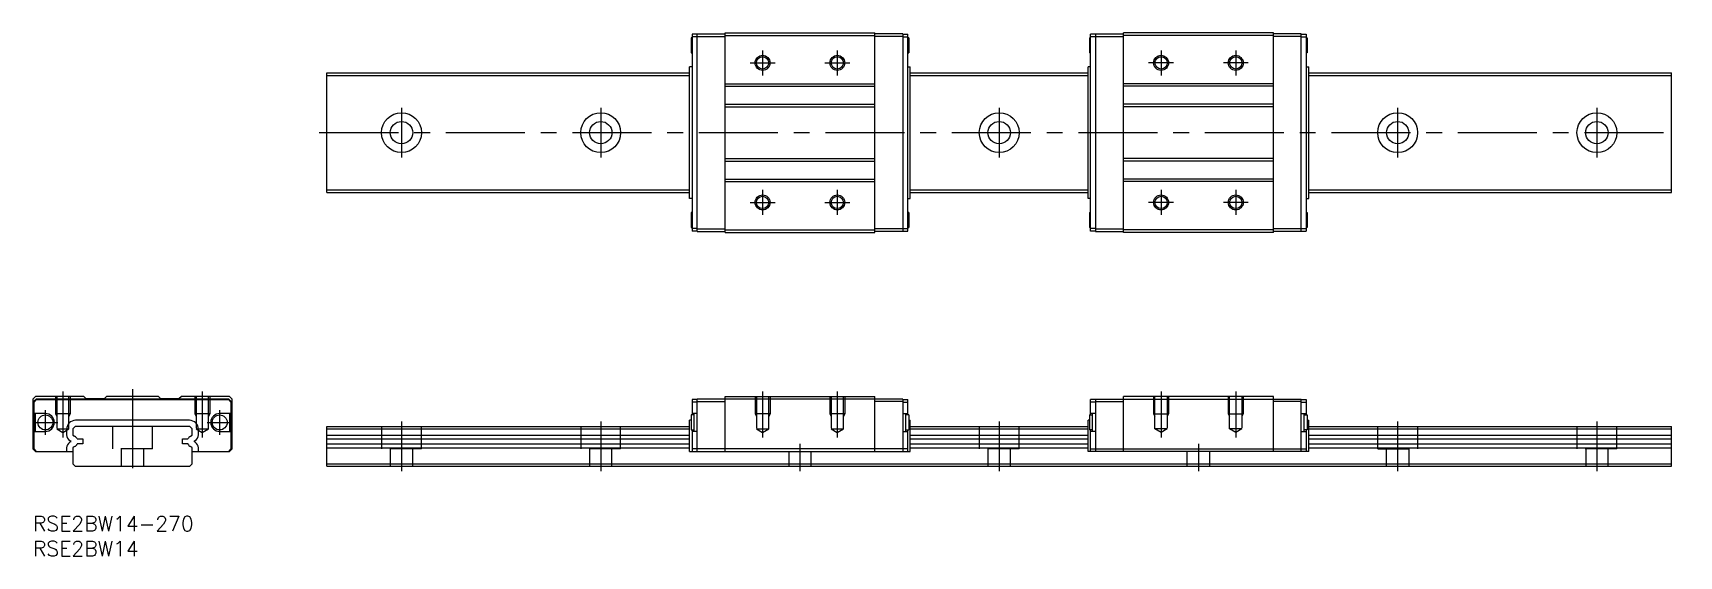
# Model space of a CAD drawing. Extents: x 0 to 330, y -8 to 97.
import ezdxf

# ---------------------------------------------------------------- set-up
doc = ezdxf.new("R2010")
doc.units = 0
doc.header["$LTSCALE"] = 0.5
doc.linetypes.add('CENTER', pattern=[50.8, 31.75, -6.35, 6.35, -6.35])
doc.linetypes.add('DASHED', pattern=[19.05, 12.7, -6.35])
for name, color, linetype in [('MSM_CENTER', 1, 'CENTER'), ('MSM_CONTINUOUS', 7, 'CONTINUOUS'), ('MSM_DASHED', 4, 'DASHED'), ('MSM_NARROW', 5, 'CONTINUOUS'), ('MSM_PART_NUMBER', 7, 'CONTINUOUS')]:
    doc.layers.add(name, color=color, linetype=linetype)
doc.styles.get("Standard").update_dxf_attribs({"font": 'txt.shx', "height": 1, "bigfont": 'bigfont.shx'})

# ---------------------------------------------------------------- blocks, each defined once
blk = doc.blocks.new('*U48')
at = {"layer": 'MSM_PART_NUMBER'}
blk.add_text('RSE2BW14-270', height=3, dxfattribs=at).set_placement((0, -3))
blk = doc.blocks.new('*U49')
at = {"layer": 'MSM_PART_NUMBER'}
blk.add_text('RSE2BW14', height=3, dxfattribs=at).set_placement((0, -8))

msp = doc.modelspace()

# ---------------------------------------------------------------- linework, layer by layer
at = {"layer": 'MSM_CENTER'}
for p, q in [((146.5, 93.44), (146.5, 88.44)), ((161.5, 93.44), (161.5, 88.44)), ((226.5, 93.44), (226.5, 88.44)), ((241.5, 93.44), (241.5, 88.44)), ((144, 90.94), (149, 90.94)), ((159, 90.94), (164, 90.94)), ((229, 90.94), (224, 90.94)), ((244, 90.94), (239, 90.94)), ((74, 81.94), (74, 71.94)), ((114, 81.94), (114, 71.94)), ((194, 81.94), (194, 71.94)), ((274, 81.94), (274, 71.94)), ((314, 81.94), (314, 71.94)), ((57.5, 76.94), (330.5, 76.94)), ((144, 62.94), (149, 62.94)), ((146.5, 65.44), (146.5, 60.44)), ((159, 62.94), (164, 62.94)), ((161.5, 65.44), (161.5, 60.44)), ((229, 62.94), (224, 62.94)), ((226.5, 65.44), (226.5, 60.44)), ((244, 62.94), (239, 62.94)), ((241.5, 65.44), (241.5, 60.44)), ((6, 25), (6, 15.79)), ((20, 25.5), (20, 8.5)), ((34, 25), (34, 15.79)), ((146.5, 25), (146.5, 15.79)), ((161.5, 25), (161.5, 15.79)), ((226.5, 25), (226.5, 15.79)), ((241.5, 25), (241.5, 15.79)), ((2.5, 16.3), (2.5, 21.3)), ((37.5, 16.3), (37.5, 21.3)), ((0, 18.8), (5, 18.8)), ((35, 18.8), (40, 18.8)), ((74, 19), (74, 9)), ((114, 19), (114, 9)), ((194, 19), (194, 9)), ((274, 19), (274, 9)), ((314, 19), (314, 9)), ((154, 14.5), (154, 9)), ((234, 14.5), (234, 9))]:
    msp.add_line(p, q, dxfattribs=at)
at = {"layer": 'MSM_CONTINUOUS'}
for p, q in [((132.15, 95.94), (132.15, 92.94)), ((132.35, 95.94), (132.15, 95.94)), ((132.35, 96.69), (132.35, 57.19)), ((133.35, 96.69), (132.35, 96.69)), ((133.35, 96.19), (132.35, 96.19)), ((133.35, 57.14), (133.35, 96.74)), ((133.35, 96.74), (138.95, 96.74)), ((133.35, 96.24), (138.95, 96.24)), ((138.95, 96.94), (169.05, 96.94)), ((138.95, 56.94), (138.95, 96.94)), ((138.95, 96.44), (169.05, 96.44)), ((169.05, 56.94), (169.05, 96.94)), ((174.65, 96.74), (169.05, 96.74)), ((174.65, 96.24), (169.05, 96.24)), ((174.65, 96.74), (174.65, 57.14)), ((174.65, 96.69), (175.65, 96.69)), ((174.65, 96.19), (175.65, 96.19)), ((175.65, 57.19), (175.65, 96.69)), ((175.85, 95.94), (175.65, 95.94)), ((175.85, 95.94), (175.85, 92.94)), ((212.15, 95.94), (212.15, 92.94)), ((212.15, 95.94), (212.35, 95.94)), ((212.35, 57.19), (212.35, 96.69)), ((213.35, 96.69), (212.35, 96.69)), ((213.35, 96.19), (212.35, 96.19)), ((213.35, 96.74), (218.95, 96.74)), ((213.35, 96.74), (213.35, 57.14)), ((213.35, 96.24), (218.95, 96.24)), ((249.05, 96.94), (218.95, 96.94)), ((218.95, 56.94), (218.95, 96.94)), ((249.05, 96.44), (218.95, 96.44)), ((249.05, 56.94), (249.05, 96.94)), ((254.65, 96.74), (249.05, 96.74)), ((254.65, 96.24), (249.05, 96.24)), ((254.65, 57.14), (254.65, 96.74)), ((254.65, 96.69), (255.65, 96.69)), ((254.65, 96.19), (255.65, 96.19)), ((255.65, 96.69), (255.65, 57.19)), ((255.65, 95.94), (255.85, 95.94)), ((255.85, 95.94), (255.85, 92.94)), ((132.15, 92.94), (132.35, 92.94)), ((175.65, 92.94), (175.85, 92.94)), ((212.35, 92.94), (212.15, 92.94)), ((255.85, 92.94), (255.65, 92.94)), ((131.85, 63.71), (131.85, 90.17)), ((132.35, 90.17), (131.85, 90.17)), ((175.65, 90.17), (176.15, 90.17)), ((176.15, 63.71), (176.15, 90.17)), ((212.35, 90.17), (211.85, 90.17)), ((211.85, 63.71), (211.85, 90.17)), ((255.65, 90.17), (256.15, 90.17)), ((256.15, 63.71), (256.15, 90.17)), ((59, 88.94), (131.85, 88.94)), ((59, 64.94), (59, 88.94)), ((59, 88.44), (131.85, 88.44)), ((138.95, 86.74), (169.05, 86.74)), ((138.95, 86.24), (169.05, 86.24)), ((176.15, 88.94), (211.85, 88.94)), ((176.15, 88.44), (211.85, 88.44)), ((249.05, 86.74), (218.95, 86.74)), ((249.05, 86.24), (218.95, 86.24)), ((256.15, 88.94), (329, 88.94)), ((256.15, 88.44), (329, 88.44)), ((329, 64.94), (329, 88.94)), ((138.95, 82.64), (169.05, 82.64)), ((249.05, 82.64), (218.95, 82.64)), ((138.95, 82.14), (169.05, 82.14)), ((249.05, 82.14), (218.95, 82.14)), ((138.95, 71.74), (169.05, 71.74)), ((138.95, 71.24), (169.05, 71.24)), ((249.05, 71.74), (218.95, 71.74)), ((249.05, 71.24), (218.95, 71.24)), ((138.95, 67.64), (169.05, 67.64)), ((138.95, 67.14), (169.05, 67.14)), ((249.05, 67.64), (218.95, 67.64)), ((249.05, 67.14), (218.95, 67.14)), ((59, 65.44), (131.85, 65.44)), ((59, 64.94), (131.85, 64.94)), ((132.35, 63.71), (131.85, 63.71)), ((175.65, 63.71), (176.15, 63.71)), ((176.15, 65.44), (211.85, 65.44)), ((176.15, 64.94), (211.85, 64.94)), ((212.35, 63.71), (211.85, 63.71)), ((255.65, 63.71), (256.15, 63.71)), ((256.15, 65.44), (329, 65.44)), ((256.15, 64.94), (329, 64.94)), ((132.15, 60.94), (132.15, 57.94)), ((132.35, 60.94), (132.15, 60.94)), ((175.85, 60.94), (175.65, 60.94)), ((175.85, 60.94), (175.85, 57.94)), ((212.15, 60.94), (212.15, 57.94)), ((212.15, 60.94), (212.35, 60.94)), ((255.65, 60.94), (255.85, 60.94)), ((255.85, 60.94), (255.85, 57.94)), ((132.15, 57.94), (132.35, 57.94)), ((133.35, 57.69), (132.35, 57.69)), ((133.35, 57.19), (132.35, 57.19)), ((133.35, 57.64), (138.95, 57.64)), ((133.35, 57.14), (138.95, 57.14)), ((138.95, 57.44), (169.05, 57.44)), ((138.95, 56.94), (169.05, 56.94)), ((174.65, 57.64), (169.05, 57.64)), ((174.65, 57.14), (169.05, 57.14)), ((174.65, 57.69), (175.65, 57.69)), ((174.65, 57.19), (175.65, 57.19)), ((175.65, 57.94), (175.85, 57.94)), ((212.35, 57.94), (212.15, 57.94)), ((213.35, 57.69), (212.35, 57.69)), ((213.35, 57.19), (212.35, 57.19)), ((213.35, 57.64), (218.95, 57.64)), ((213.35, 57.14), (218.95, 57.14)), ((249.05, 57.44), (218.95, 57.44)), ((249.05, 56.94), (218.95, 56.94)), ((254.65, 57.64), (249.05, 57.64)), ((254.65, 57.14), (249.05, 57.14)), ((254.65, 57.69), (255.65, 57.69)), ((254.65, 57.19), (255.65, 57.19)), ((255.85, 57.94), (255.65, 57.94)), ((0.5, 24), (0, 23.5)), ((0, 23.5), (0, 13.5)), ((0.7, 23.5), (0.2, 23)), ((0.25, 22.9), (0.75, 23.4)), ((10.2, 24), (0.5, 24)), ((39.3, 23.5), (0.7, 23.5)), ((0.75, 23.4), (39.25, 23.4)), ((10.7, 23.55), (10.2, 24)), ((14.3, 23.55), (10.7, 23.55)), ((14.8, 24), (14.3, 23.55)), ((25.2, 24), (14.8, 24)), ((25.7, 23.55), (25.2, 24)), ((29.3, 23.55), (25.7, 23.55)), ((29.8, 24), (29.3, 23.55)), ((39.5, 24), (29.8, 24)), ((39.25, 23.4), (39.75, 22.9)), ((39.8, 23), (39.3, 23.5)), ((40, 23.5), (39.5, 24)), ((40, 13.5), (40, 23.5)), ((132.35, 23.4), (132.35, 20.3)), ((133.35, 23.4), (132.35, 23.4)), ((133.35, 13), (133.35, 23.5)), ((174.65, 23.5), (133.35, 23.5)), ((138.95, 24), (169.05, 24)), ((138.95, 13), (138.95, 24)), ((169.05, 13), (169.05, 24)), ((174.65, 23.5), (174.65, 13)), ((174.65, 23.4), (175.65, 23.4)), ((175.65, 20.3), (175.65, 23.4)), ((212.35, 20.3), (212.35, 23.4)), ((213.35, 23.4), (212.35, 23.4)), ((213.35, 23.5), (213.35, 13)), ((213.35, 23.5), (254.65, 23.5)), ((249.05, 24), (218.95, 24)), ((218.95, 13), (218.95, 24)), ((249.05, 13), (249.05, 24)), ((254.65, 13), (254.65, 23.5)), ((254.65, 23.4), (255.65, 23.4)), ((255.65, 23.4), (255.65, 20.3)), ((0.2, 23), (0.2, 13.5)), ((0.25, 20.6), (0.25, 22.9)), ((2.5, 20.6), (0.25, 20.6)), ((0.45, 20.6), (0.45, 17)), ((39.75, 20.6), (37.5, 20.6)), ((39.55, 17), (39.55, 20.6)), ((39.75, 22.9), (39.75, 20.6)), ((39.8, 13.5), (39.8, 23)), ((132.75, 20.3), (132.15, 20.3)), ((132.15, 20.3), (132.15, 17.3)), ((133.35, 22.9), (132.35, 22.9)), ((133.35, 20.6), (132.35, 20.6)), ((132.75, 17), (132.75, 20.6)), ((133.35, 23), (138.95, 23)), ((174.65, 23), (169.05, 23)), ((174.65, 22.9), (175.65, 22.9)), ((174.65, 20.6), (175.65, 20.6)), ((175.25, 17), (175.25, 20.6)), ((175.85, 20.3), (175.25, 20.3)), ((175.85, 20.3), (175.85, 17.3)), ((212.15, 20.3), (212.75, 20.3)), ((212.15, 20.3), (212.15, 17.3)), ((213.35, 22.9), (212.35, 22.9)), ((213.35, 20.6), (212.35, 20.6)), ((212.75, 17), (212.75, 20.6)), ((213.35, 23), (218.95, 23)), ((254.65, 23), (249.05, 23)), ((254.65, 22.9), (255.65, 22.9)), ((254.65, 20.6), (255.65, 20.6)), ((255.25, 17), (255.25, 20.6)), ((255.25, 20.3), (255.85, 20.3)), ((255.85, 20.3), (255.85, 17.3)), ((0.25, 13.5), (0.25, 17)), ((0.25, 17), (2.5, 17)), ((6.77, 17.43), (6.77, 16.31)), ((8.5, 18), (8, 17.5)), ((8, 17.5), (8, 16.26)), ((31.5, 18), (8.5, 18)), ((31.43, 19.23), (8.57, 19.23)), ((32, 17.5), (31.5, 18)), ((32, 16.26), (32, 17.5)), ((33.23, 16.31), (33.23, 17.43)), ((37.5, 17), (39.75, 17)), ((39.75, 17), (39.75, 13.5)), ((59, 10), (59, 18)), ((59, 18), (131.85, 18)), ((59, 17.5), (131.85, 17.5)), ((132.15, 19.23), (131.85, 19.23)), ((131.85, 13), (131.85, 19.23)), ((132.15, 17.3), (132.75, 17.3)), ((132.35, 17.3), (132.35, 13)), ((133.35, 17), (132.35, 17)), ((174.65, 17), (175.65, 17)), ((175.25, 17.3), (175.85, 17.3)), ((175.65, 13), (175.65, 17.3)), ((175.85, 19.23), (176.15, 19.23)), ((176.15, 13), (176.15, 19.23)), ((176.15, 18), (211.85, 18)), ((176.15, 17.5), (211.85, 17.5)), ((212.15, 19.23), (211.85, 19.23)), ((211.85, 13), (211.85, 19.23)), ((212.75, 17.3), (212.15, 17.3)), ((212.35, 13), (212.35, 17.3)), ((213.35, 17), (212.35, 17)), ((254.65, 17), (255.65, 17)), ((255.85, 17.3), (255.25, 17.3)), ((255.65, 17.3), (255.65, 13)), ((255.85, 19.23), (256.15, 19.23)), ((256.15, 13), (256.15, 19.23)), ((256.15, 18), (329, 18)), ((256.15, 17.5), (329, 17.5)), ((329, 10), (329, 18)), ((0, 13.5), (0.5, 13)), ((0.2, 13.5), (0.7, 13)), ((0.75, 13), (0.25, 13.5)), ((6.77, 13.69), (6.77, 13)), ((7.42, 15.18), (7.58, 15.09)), ((7.58, 14.91), (7.42, 14.82)), ((8, 16.26), (8.37, 16.05)), ((8.37, 13.95), (8, 13.74)), ((8, 13.74), (8, 10.5)), ((8.89, 15.5), (10, 15.5)), ((10, 14.5), (8.89, 14.5)), ((10, 15.5), (10, 14.5)), ((30, 14.5), (30, 15.5)), ((30, 15.5), (31.11, 15.5)), ((31.11, 14.5), (30, 14.5)), ((31.63, 16.05), (32, 16.26)), ((32, 13.74), (31.63, 13.95)), ((32, 10.5), (32, 13.74)), ((32.42, 15.09), (32.58, 15.18)), ((32.58, 14.82), (32.42, 14.91)), ((33.23, 13), (33.23, 13.69)), ((39.75, 13.5), (39.25, 13)), ((39.3, 13), (39.8, 13.5)), ((39.5, 13), (40, 13.5)), ((59, 16.26), (131.85, 16.26)), ((59, 15.5), (131.85, 15.5)), ((59, 14.5), (131.85, 14.5)), ((59, 13.74), (131.85, 13.74)), ((175.65, 13.5), (132.35, 13.5)), ((176.15, 16.26), (211.85, 16.26)), ((176.15, 15.5), (211.85, 15.5)), ((176.15, 14.5), (211.85, 14.5)), ((176.15, 13.74), (211.85, 13.74)), ((212.35, 13.5), (255.65, 13.5)), ((256.15, 16.26), (329, 16.26)), ((256.15, 15.5), (329, 15.5)), ((256.15, 14.5), (329, 14.5)), ((256.15, 13.74), (329, 13.74)), ((0.5, 13), (8, 13)), ((8, 10.5), (8.5, 10)), ((8.5, 10), (31.5, 10)), ((31.5, 10), (32, 10.5)), ((32, 13), (39.5, 13)), ((59, 10.5), (329, 10.5)), ((59, 10), (329, 10)), ((131.85, 13), (176.15, 13)), ((256.15, 13), (211.85, 13))]:
    msp.add_line(p, q, dxfattribs=at)
for centre, radius in [((146.5, 90.94), 1.23), ((161.5, 90.94), 1.23), ((226.5, 90.94), 1.23), ((241.5, 90.94), 1.23), ((74, 76.94), 4), ((114, 76.94), 4), ((194, 76.94), 4), ((274, 76.94), 4), ((314, 76.94), 4), ((74, 76.94), 2.25), ((114, 76.94), 2.25), ((194, 76.94), 2.25), ((274, 76.94), 2.25), ((314, 76.94), 2.25), ((146.5, 62.94), 1.23), ((161.5, 62.94), 1.23), ((226.5, 62.94), 1.23), ((241.5, 62.94), 1.23), ((2.5, 18.8), 1.5), ((37.5, 18.8), 1.5)]:
    msp.add_circle(centre, radius, dxfattribs=at)
for centre, radius, start, end in [((2.5, 18.8), 1.8, 270, 90), ((37.5, 18.8), 1.8, 90, 270), ((8.57, 17.43), 1.8, 90, 180), ((31.43, 17.43), 1.8, 0, 90), ((8.07, 16.31), 1.3, 180, 240.0083), ((8.07, 13.69), 1.3, 119.9917, 180), ((7.53, 15), 0.1, 299.9917, 60.0083), ((7.71, 14.91), 1.32, 26.598, 60.0008), ((7.71, 15.09), 1.32, 299.9992, 333.402), ((32.29, 14.91), 1.32, 119.9992, 153.402), ((32.29, 15.09), 1.32, 206.598, 240.0008), ((32.47, 15), 0.1, 119.9917, 240.0083), ((31.93, 16.31), 1.3, 299.9917, 0), ((31.93, 13.69), 1.3, 0, 60.0083)]:
    msp.add_arc(centre, radius, start, end, dxfattribs=at)
at = {"layer": 'MSM_DASHED'}
for p, q in [((4.5, 24), (4.5, 20.5)), ((4.77, 24), (4.77, 17.5)), ((7.23, 17.5), (7.23, 24)), ((7.5, 24), (7.5, 20.5)), ((32.5, 24), (32.5, 20.5)), ((32.77, 24), (32.77, 17.5)), ((35.23, 17.5), (35.23, 24)), ((35.5, 24), (35.5, 20.5)), ((145, 24), (145, 20.5)), ((145.27, 24), (145.27, 17.5)), ((147.73, 17.5), (147.73, 24)), ((148, 24), (148, 20.5)), ((160, 24), (160, 20.5)), ((160.27, 24), (160.27, 17.5)), ((162.73, 17.5), (162.73, 24)), ((163, 24), (163, 20.5)), ((225, 24), (225, 20.5)), ((225.27, 17.5), (225.27, 24)), ((227.73, 24), (227.73, 17.5)), ((228, 24), (228, 20.5)), ((240, 24), (240, 20.5)), ((240.27, 17.5), (240.27, 24)), ((242.73, 24), (242.73, 17.5)), ((243, 24), (243, 20.5)), ((7.5, 20.5), (4.5, 20.5)), ((4.5, 20.5), (4.77, 20.03)), ((7.5, 20.5), (7.23, 20.03)), ((35.5, 20.5), (32.5, 20.5)), ((32.5, 20.5), (32.77, 20.03)), ((35.5, 20.5), (35.23, 20.03)), ((148, 20.5), (145, 20.5)), ((145, 20.5), (145.27, 20.03)), ((148, 20.5), (147.73, 20.03)), ((163, 20.5), (160, 20.5)), ((160, 20.5), (160.27, 20.03)), ((163, 20.5), (162.73, 20.03)), ((225, 20.5), (228, 20.5)), ((225, 20.5), (225.27, 20.03)), ((228, 20.5), (227.73, 20.03)), ((240, 20.5), (243, 20.5)), ((240, 20.5), (240.27, 20.03)), ((243, 20.5), (242.73, 20.03)), ((4.77, 17.5), (7.23, 17.5)), ((4.77, 17.5), (6, 16.79)), ((6, 16.79), (7.23, 17.5)), ((16, 18), (16, 13.5)), ((24, 13.5), (24, 18)), ((32.77, 17.5), (35.23, 17.5)), ((32.77, 17.5), (34, 16.79)), ((34, 16.79), (35.23, 17.5)), ((70, 18), (70, 13.5)), ((78, 13.5), (78, 18)), ((110, 18), (110, 13.5)), ((118, 13.5), (118, 18)), ((132.75, 17), (132.35, 17)), ((145.27, 17.5), (146.5, 16.79)), ((145.27, 17.5), (147.73, 17.5)), ((146.5, 16.79), (147.73, 17.5)), ((160.27, 17.5), (161.5, 16.79)), ((160.27, 17.5), (162.73, 17.5)), ((161.5, 16.79), (162.73, 17.5)), ((175.25, 17), (175.65, 17)), ((190, 18), (190, 13.5)), ((198, 13.5), (198, 18)), ((212.75, 17), (212.35, 17)), ((226.5, 16.79), (225.27, 17.5)), ((227.73, 17.5), (225.27, 17.5)), ((227.73, 17.5), (226.5, 16.79)), ((241.5, 16.79), (240.27, 17.5)), ((242.73, 17.5), (240.27, 17.5)), ((242.73, 17.5), (241.5, 16.79)), ((255.25, 17), (255.65, 17)), ((270, 13.5), (270, 18)), ((278, 18), (278, 13.5)), ((310, 18), (310, 13.5)), ((318, 13.5), (318, 18)), ((24, 13.5), (16, 13.5)), ((17.75, 13.5), (17.75, 10)), ((22.25, 10), (22.25, 13.5)), ((78, 13.5), (70, 13.5)), ((71.75, 13.5), (71.75, 10)), ((76.25, 10), (76.25, 13.5)), ((118, 13.5), (110, 13.5)), ((111.75, 13.5), (111.75, 10)), ((116.25, 10), (116.25, 13.5)), ((198, 13.5), (190, 13.5)), ((191.75, 13.5), (191.75, 10)), ((196.25, 10), (196.25, 13.5)), ((270, 13.5), (278, 13.5)), ((271.75, 10), (271.75, 13.5)), ((276.25, 13.5), (276.25, 10)), ((318, 13.5), (310, 13.5)), ((311.75, 13.5), (311.75, 10)), ((316.25, 10), (316.25, 13.5)), ((151.75, 13), (151.75, 10)), ((156.25, 10), (156.25, 13)), ((231.75, 10), (231.75, 13)), ((236.25, 13), (236.25, 10))]:
    msp.add_line(p, q, dxfattribs=at)
at = {"layer": 'MSM_NARROW'}
for centre in [(146.5, 90.94), (161.5, 90.94), (226.5, 90.94), (241.5, 90.94), (146.5, 62.94), (161.5, 62.94), (226.5, 62.94), (241.5, 62.94)]:
    msp.add_circle(centre, 1.5, dxfattribs=at)

# ---------------------------------------------------------------- block references
at = {"layer": 'MSM_CONTINUOUS'}
for name in ['*U48', '*U49']:
    msp.add_blockref(name, (0, 0), dxfattribs=at)

doc.saveas('drawing.dxf')
